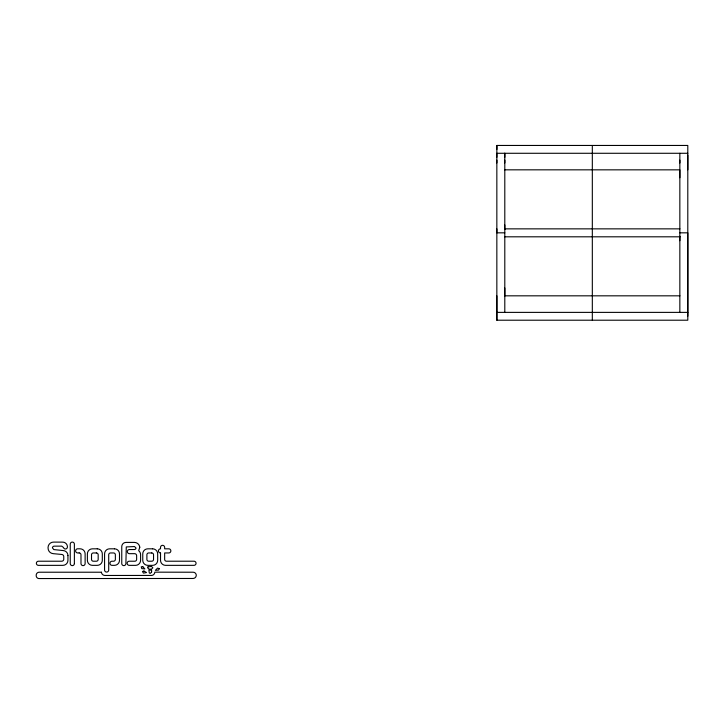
<?xml version="1.0" encoding="UTF-8"?>
<svg xmlns="http://www.w3.org/2000/svg" width="724" height="724" viewBox="0 0 724 724"><rect width="100%" height="100%" fill="white"/><g stroke="black" fill="none" stroke-linecap="round" stroke-linejoin="round"><path stroke-width="1.09" d="M679.845 232.829L687.8 232.829L687.8 320.207L496.845 320.207L496.845 295.826M496.845 228.856L496.845 232.829L504.8 232.829M496.845 162.981L496.845 160.14M496.845 157.298L496.845 153.28L687.8 153.28M496.845 149.47L496.845 145.452L687.8 145.452L687.8 316.198M504.8 295.826L504.8 287.953M504.8 229.463L504.8 224.965M504.8 162.981L504.8 160.14M504.8 157.298L504.8 153.28L504.8 312.379M592.322 320.207L592.322 145.452M679.845 240.712L679.845 236.214M679.845 177.724L679.845 169.85L504.7 169.832M679.845 162.981L679.845 160.14M687.8 169.832L687.8 155.153M504.7 228.856L679.936 228.856M504.7 236.811L679.936 236.811M504.7 295.826L679.936 295.826M496.845 312.379L687.8 312.379M679.845 153.28L679.845 312.379M496.845 145.452L496.845 320.207M67.947 555.598L67.938 560.313A5.041 5.041 0 0 1 62.898 565.354L38.3 565.354A2.072 2.072 0 0 1 36.372 563.218A2.072 2.072 0 0 1 38.426 561.218L61.793 561.218A2.081 2.081 0 0 0 63.775 559.308L63.739 556.439A2.1 2.1 0 0 0 61.793 554.466L53.16 553.652A5.557 5.557 0 0 1 48.074 548.149L48.056 547.389A5.466 5.466 0 0 1 53.685 542.104L62.391 542.131A4.76 4.76 0 0 1 67.422 546.412L67.323 547.661A2.009 2.009 0 0 1 63.468 547.498L61.73 546.14L54.391 546.149A1.837 1.837 0 0 0 52.418 547.815L53.793 549.579L63.223 550.566A5.041 5.041 0 0 1 67.947 555.598M160.538 553L160.52 560.313A5.041 5.041 0 0 0 165.561 565.354L194.005 565.344A2.063 2.063 0 0 0 196.059 563.272A2.063 2.063 0 0 0 193.987 561.209L166.466 561.218A1.81 1.81 0 0 1 164.656 559.408L164.656 552.955L168.792 552.955A2.063 2.063 0 0 0 170.855 550.883A2.063 2.063 0 0 0 168.792 548.819L164.656 548.819L164.656 547.398A2.063 2.063 0 0 0 162.592 545.326A2.063 2.063 0 0 0 160.52 547.398L160.52 548.819A2.091 2.091 0 0 0 158.438 550.919A2.091 2.091 0 0 0 160.538 553M139.786 547.217L138.673 550.711A5.041 5.041 0 0 1 140.592 554.566L140.592 560.322A5.041 5.041 0 0 1 135.551 565.363L129.216 565.354A2.063 2.063 0 0 1 127.153 563.29A2.063 2.063 0 0 1 129.216 561.218L134.818 561.227A1.81 1.81 0 0 0 136.628 559.408L136.628 555.598A2.027 2.027 0 0 0 134.492 553.661L129.406 553.679A2.063 2.063 0 0 1 127.343 551.607A2.063 2.063 0 0 1 129.406 549.543L134.148 549.534A1.692 1.692 0 0 0 136.031 548.05L134.528 546.548L126.266 546.928L125.895 563.544A2.063 2.063 0 0 1 123.822 565.616A2.063 2.063 0 0 1 121.759 563.544L121.759 546.647A4.235 4.235 0 0 1 125.994 542.412L134.356 542.403A5.43 5.43 0 0 1 139.786 547.217M148.022 566.847L147.633 567.797L148.972 569.145L151.515 569.145L152.864 567.797L151.515 566.449L148.022 566.847M151.588 572.051L150.248 573.399L149.298 573.001L148.9 570.123L151.588 570.123L151.588 572.051M159.271 568.657L158.574 570.069L155.361 570.358L157.597 568.087L159.271 568.657M143.949 571.019L142.456 571.498L143.424 573.118L146.556 572.548L143.949 571.019M142.836 566.738L141.261 566.774L141.732 568.602L144.9 568.937L142.836 566.738M79.169 552.937L77.676 552.946A2.072 2.072 0 0 1 75.613 550.874A2.072 2.072 0 0 1 77.676 548.801L80.102 548.801A5.041 5.041 0 0 1 85.124 553.86L85.124 563.544A2.063 2.063 0 0 1 83.061 565.616A2.063 2.063 0 0 1 80.988 563.544L80.988 554.765A1.819 1.819 0 0 0 79.169 552.937M97.269 548.819L92.428 548.819A5.041 5.041 0 0 0 87.387 553.86L87.387 560.313A5.041 5.041 0 0 0 92.428 565.354L97.269 565.354A5.041 5.041 0 0 0 102.31 560.313L102.31 553.86A5.041 5.041 0 0 0 97.269 548.819M114.455 548.819L109.614 548.819A5.041 5.041 0 0 0 104.573 553.86L104.573 570.005A2.063 2.063 0 0 0 106.636 572.078A2.063 2.063 0 0 0 108.709 570.005L108.709 554.756A1.81 1.81 0 0 1 110.519 552.955L113.55 552.955A1.81 1.81 0 0 1 115.36 554.756L115.36 559.408A1.81 1.81 0 0 1 113.55 561.218L112.03 561.218A2.063 2.063 0 0 0 109.967 563.29A2.063 2.063 0 0 0 112.03 565.354L114.455 565.354A5.041 5.041 0 0 0 119.496 560.313L119.496 553.86A5.041 5.041 0 0 0 114.455 548.819M152.637 548.819L147.796 548.819A5.041 5.041 0 0 0 142.755 553.86L142.755 560.313A5.041 5.041 0 0 0 147.796 565.354L152.637 565.354A5.041 5.041 0 0 0 157.678 560.313L157.678 553.86A5.041 5.041 0 0 0 152.637 548.819M96.364 552.955L93.333 552.955A1.81 1.81 0 0 0 91.523 554.756L91.523 559.408A1.81 1.81 0 0 0 93.333 561.218L96.364 561.218A1.81 1.81 0 0 0 98.174 559.408L98.174 554.756A1.81 1.81 0 0 0 96.364 552.955M151.732 552.955L148.701 552.955A1.81 1.81 0 0 0 146.891 554.756L146.891 559.408A1.81 1.81 0 0 0 148.701 561.218L151.732 561.218A1.81 1.81 0 0 0 153.542 559.408L153.542 554.756A1.81 1.81 0 0 0 151.732 552.955M101.396 572.222L38.987 572.222A2.986 2.986 0 0 0 36.2 575.363A2.914 2.914 0 0 0 38.77 578.548L193.037 578.476A3.267 3.267 0 0 0 196.276 575.218A3.14 3.14 0 0 0 193.037 572.222L154.809 572.168A3.448 3.448 0 0 1 151.696 575.435L104.989 575.471A3.656 3.656 0 0 1 101.396 572.222M74.382 563.544L74.382 544.167A2.063 2.063 0 0 0 72.31 542.095A2.063 2.063 0 0 0 70.246 544.167L70.246 563.544A2.063 2.063 0 0 0 72.31 565.616A2.063 2.063 0 0 0 74.382 563.544"/></g></svg>
